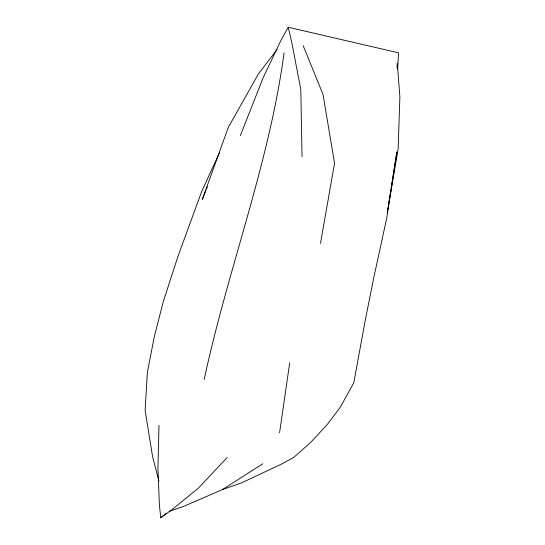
<?xml version="1.0" encoding="UTF-8"?>
<svg xmlns="http://www.w3.org/2000/svg" width="545" height="545" viewBox="0 0 545 545"><rect width="100%" height="100%" fill="white"/><g stroke="black" fill="none" stroke-linecap="round" stroke-linejoin="round"><path stroke-width="0.82" d="M158.997 425.284L157.934 468.366L159.385 504.943L160.755 517.75L170.708 510.658L198.353 488.184L227.204 457.493M397.005 67.56L397.298 63.329L399.887 97.017L398.143 149.085L387.836 209.409L388.047 207.761M397.598 69.351L398.558 52.831L288.23 27.25L281.016 40.228L263.133 77.792L240.338 135.589M279.592 432.703L289.674 363.086M284.081 52.831C269.073 164.345 227.653 269.782 204.218 379.449M388.312 206.092L388.571 204.423M388.837 202.76L390.281 193.591M390.547 191.922L390.806 190.253M391.072 188.59L396.849 151.912L386.8 217.796L373.679 278.113L365.443 319.322L353.807 382.713L340.346 407.149L327.136 424.65L310.582 442.533L293.789 457.371L281.274 464.217L241.871 482.761L222.462 489.574L182.895 506.707L169.025 511.408M320.494 243.356L334.548 163.262L323.001 94.374L303.19 45.732M205.806 190.736L202.304 199.395L228.362 127.271L258.316 74.086L277.132 49.431M206.446 189.163L207.4 186.799M219.424 152.975L201.732 191.37L177.868 256.62L163.289 301.576L154.221 337.035L147.368 372.405L145.113 410.405L152.58 456.669L158.908 480.928M160.755 517.75L166.382 513.186M222.462 489.574L262.799 463.795M288.23 27.25L291.997 43.491L300.806 89.639L302.025 156.599M387.522 211.092L387.263 212.761L387.55 211.085"/></g></svg>
